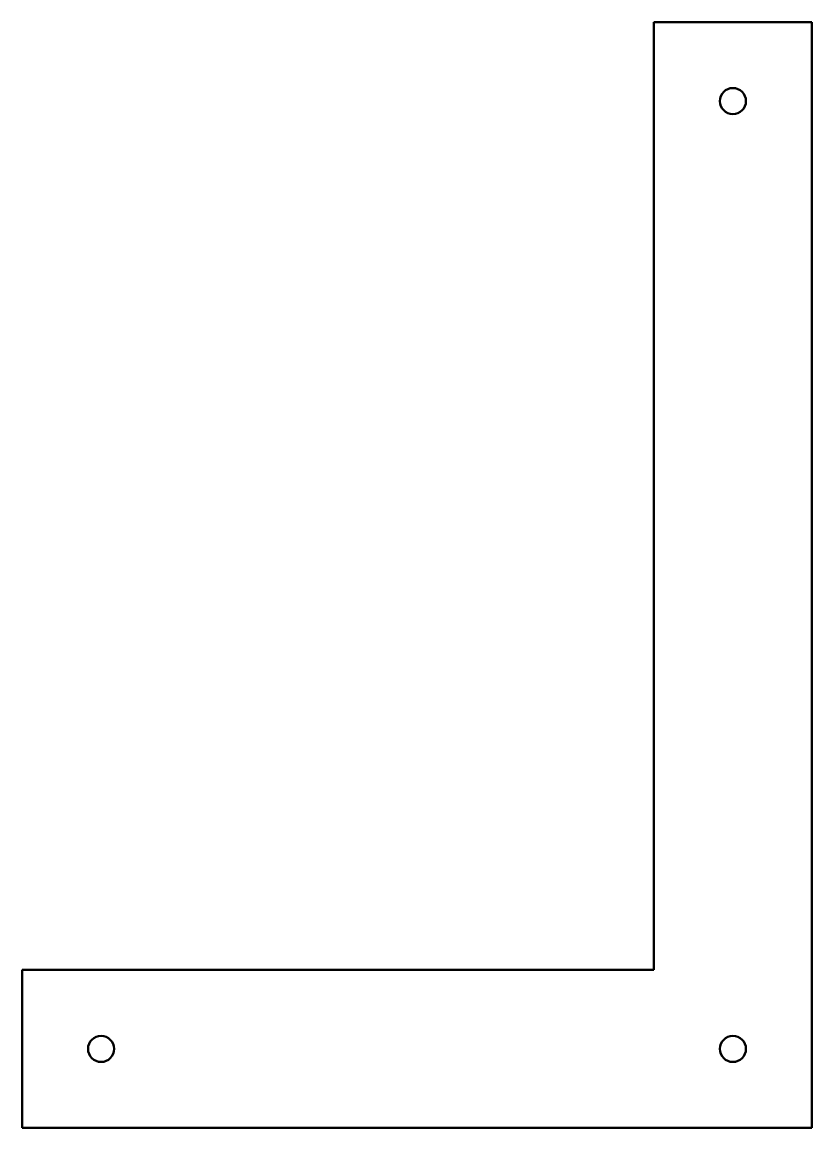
# Model space of a CAD drawing. Header units: inches. Extents: x 3 to 8, y 0.85 to 7.85.
import ezdxf

# ---------------------------------------------------------------- set-up
doc = ezdxf.new("R2010")
doc.units = ezdxf.units.IN
doc.header["$MEASUREMENT"] = 0
doc.layers.add('Visible (ANSI)', color=7, linetype='Continuous', lineweight=50)

msp = doc.modelspace()

# ---------------------------------------------------------------- linework, layer by layer
at = {"layer": 'Visible (ANSI)'}
for p, q in [((6.9951, 7.8468), (6.9951, 1.8468)), ((7.9951, 7.8468), (6.9951, 7.8468)), ((7.9951, 0.8468), (7.9951, 7.8468)), ((6.9951, 1.8468), (2.9951, 1.8468)), ((2.9951, 1.8468), (2.9951, 0.8468)), ((2.9951, 0.8468), (7.9951, 0.8468))]:
    msp.add_line(p, q, dxfattribs=at)
for centre in [(7.4951, 7.3468), (3.4951, 1.3468), (7.4951, 1.3468)]:
    msp.add_circle(centre, 0.0825, dxfattribs=at)

doc.saveas('drawing.dxf')
